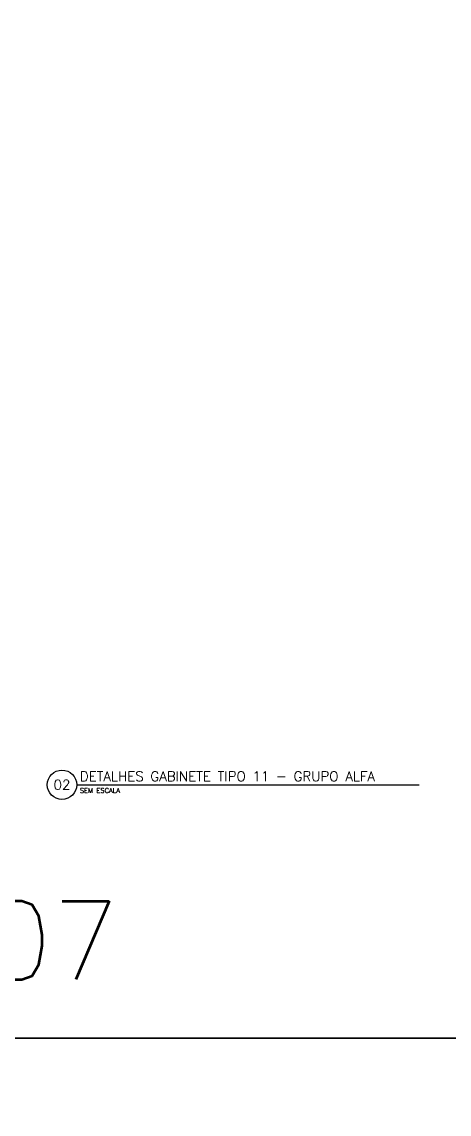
# Model space of a CAD drawing. Header units: inches. Extents: x -7660 to 802, y -193 to 3.
# Drawn here: x 395.43 to 408.52, y -159.16 to -125.7 of the extents above; entities that cross this region are included whole.
import ezdxf
from ezdxf.enums import TextEntityAlignment as Align

# ---------------------------------------------------------------- set-up
doc = ezdxf.new("R2010")
doc.units = ezdxf.units.IN
doc.header["$MEASUREMENT"] = 0
for name, color, linetype in [('Indic_Exec', 10, 'Continuous'), ('INDICACAO', 1, 'Continuous'), ('indicação', 7, 'Continuous'), ('Legenda', 2, 'Continuous')]:
    doc.layers.add(name, color=color, linetype=linetype)
doc.styles.add('ROMANS', font='romans.shx', dxfattribs={"height": 10})

# ---------------------------------------------------------------- blocks, each defined once
blk = doc.blocks.new('*U317')
at = {"color": 0}
blk.add_line((450, 0), (10938, 0), dxfattribs=at)
blk.add_circle((0, 0), 450, dxfattribs=at)
at = {"layer": 'Indic_Exec', "color": 4, "style": 'ROMANS'}
blk.add_attdef('TÍTULO', (547, 110), '', height=300, dxfattribs=at)
blk.add_attdef('00', text='', height=300, dxfattribs=at).set_placement((0, 0), align=Align.MIDDLE)
at = {"layer": 'Indic_Exec', "color": 2, "style": 'ROMANS'}
blk.add_attdef('ESCALA', (547, -251), '', height=150, dxfattribs=at)

msp = doc.modelspace()

# ---------------------------------------------------------------- linework, layer by layer
at = {"color": 3}
for points in [[(353.42924, -121.04888), (443.16814, -121.04888), (443.16814, -156.83345), (353.42924, -156.83345)], [(353.42924, -156.83345), (443.16814, -156.83345), (443.16814, -192.61801), (353.42924, -192.61801)]]:
    msp.add_lwpolyline(points, close=True, dxfattribs=at)

# ---------------------------------------------------------------- block references
at = {"layer": 'Legenda', "color": 5}
ref = msp.add_blockref('*U317', (396.66156, -149.07061), dxfattribs=dict(at, xscale=0.00100041977472835, yscale=0.00100041977472835, zscale=0.00100041977472835))
ref.add_attrib('00', '02', dxfattribs={"layer": 'indicação', "color": 7, "height": 0.300126, "style": 'ROMANS'}).set_placement((396.66156, -149.07061), align=Align.MIDDLE)
ref.add_attrib('TÍTULO', 'DETALHES GABINETE TIPO 11 - GRUPO ALFA', (397.20867, -148.96007), dxfattribs={"layer": 'indicação', "color": 7, "height": 0.3001259, "style": 'ROMANS'})
ref.add_attrib('ESCALA', 'SEM ESCALA', (397.20867, -149.32176), dxfattribs={"layer": 'indicação', "color": 7, "height": 0.150063, "style": 'ROMANS'})

# ---------------------------------------------------------------- texts
at = {"layer": 'INDICACAO', "color": 8, "insert": (389.4699, -152.63568), "char_height": 2.4, "width": 19.4018247, "attachment_point": 1, "style": 'ROMANS'}
msp.add_mtext('CIV07', dxfattribs=at)

doc.saveas('drawing.dxf')
